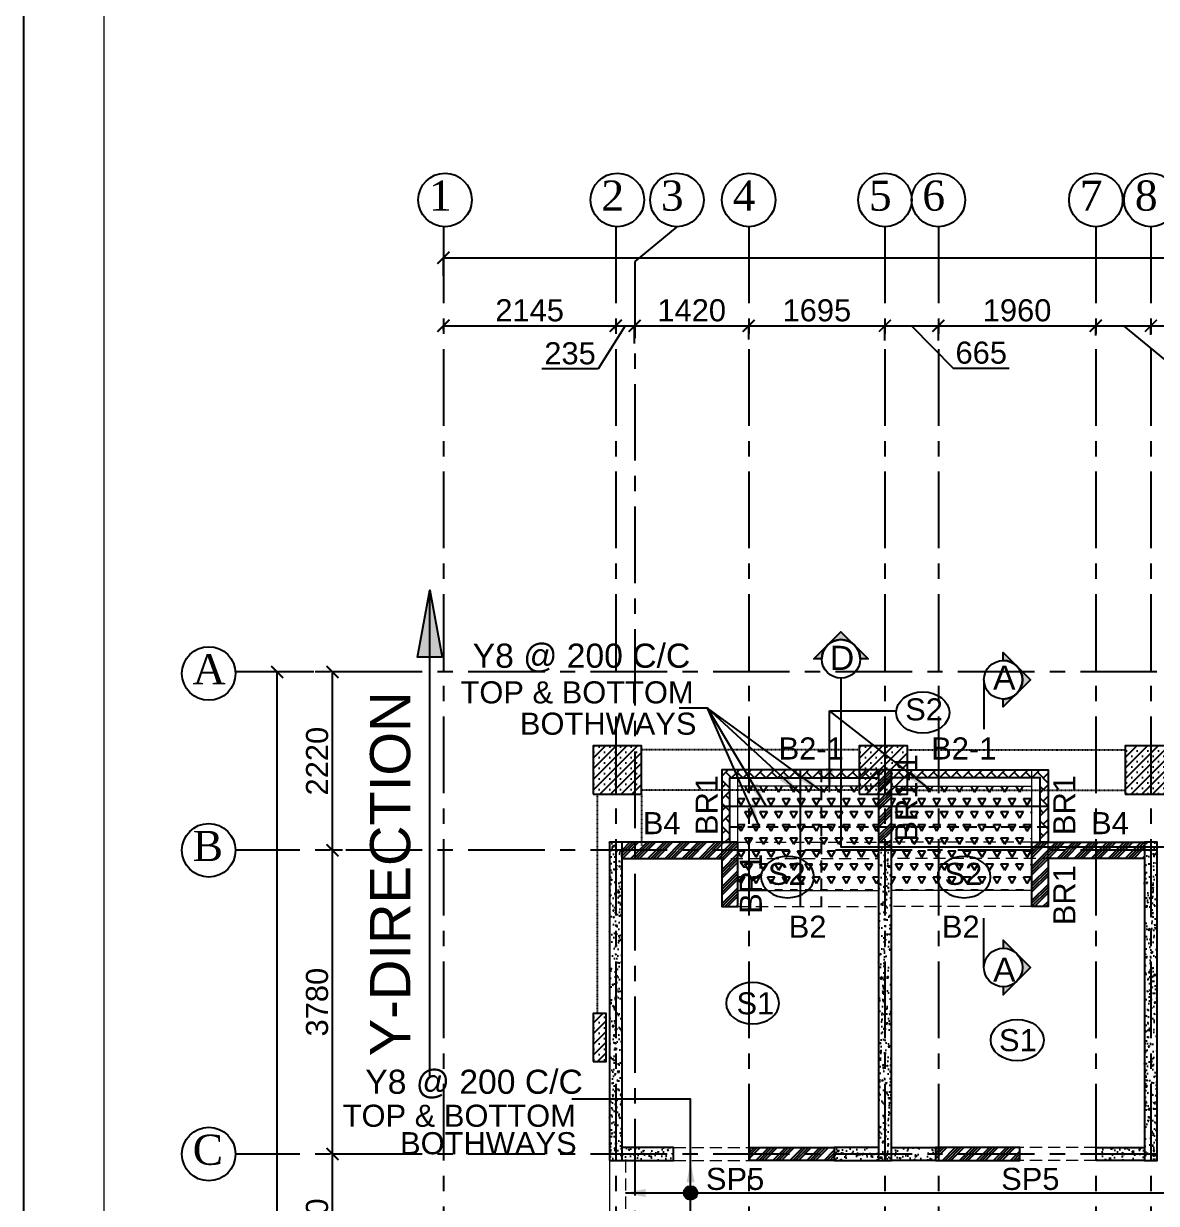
# Model space of a CAD drawing. Header units: inches. Extents: x -1898 to 127651, y -195120 to -109120.
# Drawn here: x -1898 to 12201, y -158818 to -144135 of the extents above; entities that cross this region are included whole.
import ezdxf
from ezdxf.enums import TextEntityAlignment as Align

# ---------------------------------------------------------------- set-up
doc = ezdxf.new("R2010")
doc.units = ezdxf.units.IN
doc.header["$MEASUREMENT"] = 0
for name, pattern in [('CENTER', [50.8, 31.75, -6.35, 6.35, -6.35]), ('DASHED2', [9.525, 6.35, -3.175]), ('Hidden', [3, 2, -1])]:
    doc.linetypes.add(name, pattern=pattern)
for name, color, linetype in [('160 R.C. WALL HAT', 8, 'Continuous'), ('160 R.C.WALL', 6, 'Continuous'), ('2', 5, 'Continuous'), ('5', 2, 'Continuous'), ('AR-Column', 40, 'Continuous'), ('AR-Hidden', 251, 'DASHED2'), ('ARROW', 5, 'Continuous'), ('BAL. PARAPET WALL', 4, 'Continuous'), ('BEAM TEXT', 4, 'Continuous'), ('DIM', 251, 'Continuous'), ('GIRD CIR', 1, 'Continuous'), ('GIRD TEXT', 4, 'Continuous'), ('GRID', 8, 'CENTER'), ('GRID DIM', 4, 'Continuous'), ('NON S.WALL HATCH', 8, 'Continuous'), ('NON STRUC R.C.WALL', 6, 'Continuous'), ('NON.STRUC.R.C.WALLS', 1, 'Continuous'), ('PARAPET WALL', 4, 'Continuous'), ('SEC TXT', 11, 'Continuous'), ('Section', 1, 'Continuous'), ('SLAB ARROW', 5, 'Continuous'), ('SPANRAL BEAM', 3, 'Continuous'), ('SUNKEN', 8, 'Continuous')]:
    doc.layers.add(name, color=color, linetype=linetype)
for name, color, linetype, lineweight in [('BEAMS', 3, 'Continuous', 0), ('JKEC COLHAT', 2, 'Continuous', 20), ('SLAB CIR', 1, 'Continuous', 25), ('SLAB REIN', 31, 'Continuous', 0), ('SLAB TXT', 3, 'Continuous', 0), ('TEXT1', 3, 'Continuous', 20)]:
    doc.layers.add(name, color=color, linetype=linetype, lineweight=lineweight)
doc.styles.add('T 200', font='sanss___.ttf')
doc.styles.add('T200', font='sanss___.ttf', dxfattribs={"height": 275})
doc.styles.add('T300', font='sanss___.ttf', dxfattribs={"height": 350})
doc.styles.add('T400', font='romantic.ttf')
doc.dimstyles.new('T 300', dxfattribs={"dimtxt": 275, "dimasz": 150, "dimexe": 1, "dimexo": 0, "dimgap": 50, "dimtad": 1, "dimdec": 0, "dimrnd": 5, "dimdsep": 46, "dimtxsty": 'T200', "dimblk": 'ARCHTICK', "dimcen": 2.5, "dimdle": 1, "dimclrd": 5, "dimclre": 253, "dimclrt": 4, "dimadec": 0, "dimazin": 0, "dimtfac": 1, "dimtdec": 0, "dimtmove": 2, "dimatfit": 3, "dimfxl": 0, "dimarcsym": 0})
pattern_1 = [(45, (2346260.05, -275504.5), (-106.066017, 106.066017), []), (45, (2346295.4, -275504.5), (-106.066017, 106.066017), []), (45, (2346330.76, -275504.5), (-106.066017, 106.066017), []), (45, (2346366.12, -275504.5), (-106.066017, 106.066017), [])]
pattern_2 = [(315, (505423.72, 1971634.79), (143.684098, -4e-14), [304.8, -101.6]), (45, (505495.56, 1971562.95), (143.684098, -4e-14), [304.8, -101.6])]
pattern_3 = [(50, (2184721.52, 77472.34), (179.315046, -15.688034), [18.75, -206.25]), (355, (2184721.52, 77472.34), (-34.687833, 188.048033), [15, -165]), (100.4514445, (2184736.47, 77471.03), (144.627212, 172.359998), [15.935048, -175.285528]), (46.1842, (2184721.52, 77522.34), (266.810333, -41.37982), [28.125, -309.375]), (96.635635, (2184743.76, 77518.9), (233.665486, 243.52965), [23.902586, -262.92844]), (351.184164, (2184721.52, 77522.34), (233.665486, 243.52965), [22.5, -247.5]), (21, (2184746.52, 77509.84), (149.226763, -100.654723), [18.75, -206.25]), (326, (2184746.52, 77509.84), (60.828833, 181.287511), [15, -165]), (71.451445, (2184758.96, 77501.45), (210.055594, 80.632788), [15.935047, -175.285528]), (37.5, (2184721.524, 77472.34), (3.0399638, 83.2234635), [0, -163, 0, -167.5, 0, -165.625]), (7.5, (2184721.52, 77472.34), (65.7673844, 98.602928), [0, -95.5, 0, -159.25, 0, -63.125]), (327.5, (2184665.774, 77472.34), (133.455609, -5.638718), [0, -62.5, 0, -195, 0, -258.75]), (317.5, (2184640.77, 77472.34), (145.7965423, 25.0262456), [0, -81.25, 0, -129.5, 0, -183.75])]
pattern_4 = [(60, (0, 66813.38), (-93.75, 162.37976), [93.75, -93.75]), (120, (0, 66813.38), (-187.5, 1e-07), [93.75, -93.75]), (0, (-46.88, 66894.57), (93.75, 162.37976), [93.75, -93.75])]
pattern_5 = [(45, (-131825.64, 74440.45), (-66.29126, 66.29126), []), (45, (-131759.35, 74440.45), (-66.29126, 66.29126), [0, -93.75])]
pattern_6 = [(45, (-131825.64, 75915.45), (-66.29126, 66.29126), []), (45, (-131759.35, 75915.45), (-66.29126, 66.29126), [0, -93.75])]

# ---------------------------------------------------------------- blocks, each defined once
blk = doc.blocks.new('_ARCHTICK')
at = {"color": 0, "linetype": 'ByBlock', "const_width": 0.15}
blk.add_lwpolyline([(-0.5, -0.5), (0.5, 0.5)], dxfattribs=at)
blk = doc.blocks.new('*D679')
at = {"layer": 'Defpoints', "color": 0}
for p in [(86396, -147049), (3327, -147274, 15), (86396, -147274, 15)]:
    blk.add_point(p, dxfattribs=at)
at = {"layer": 'GRID DIM', "color": 5, "lineweight": -2}
blk.add_line((3326, -147049), (86397, -147049), dxfattribs=at)
at = {"layer": 'GRID DIM', "color": 253, "lineweight": -2}
for p, q in [((3327, -147274), (3327, -147048)), ((86396, -147274), (86396, -147048))]:
    blk.add_line(p, q, dxfattribs=at)
at = {"layer": 'GRID DIM', "color": 5, "lineweight": -2, "xscale": 150, "yscale": 150, "zscale": 150, "rotation": 180}
blk.add_blockref('_ARCHTICK', (3327, -147049), dxfattribs=at)
at = {"layer": 'GRID DIM', "color": 5, "lineweight": -2, "xscale": 150, "yscale": 150, "zscale": 150}
blk.add_blockref('_ARCHTICK', (86396, -147049), dxfattribs=at)
at = {"layer": 'GRID DIM', "color": 4, "insert": (44862, -146857), "char_height": 275, "attachment_point": 5, "style": 'T200'}
blk.add_mtext('83070', dxfattribs=at)
blk = doc.blocks.new('*D680')
at = {"layer": 'Defpoints', "color": 0}
for p in [(3327, -147945, 15), (5472, -147896), (5472, -147945, 15)]:
    blk.add_point(p, dxfattribs=at)
at = {"layer": 'GRID DIM', "color": 5, "lineweight": -2}
blk.add_line((3326, -147896), (5473, -147896), dxfattribs=at)
at = {"layer": 'GRID DIM', "color": 253, "lineweight": -2}
for p, q in [((3327, -147945), (3327, -147895)), ((5472, -147945), (5472, -147895))]:
    blk.add_line(p, q, dxfattribs=at)
at = {"layer": 'GRID DIM', "color": 5, "lineweight": -2, "xscale": 150, "yscale": 150, "zscale": 150, "rotation": 180}
blk.add_blockref('_ARCHTICK', (3327, -147896), dxfattribs=at)
at = {"layer": 'GRID DIM', "color": 5, "lineweight": -2, "xscale": 150, "yscale": 150, "zscale": 150}
blk.add_blockref('_ARCHTICK', (5472, -147896), dxfattribs=at)
at = {"layer": 'GRID DIM', "color": 4, "insert": (4400, -147705), "char_height": 275, "attachment_point": 5, "style": 'T200'}
blk.add_mtext('2145', dxfattribs=at)
blk = doc.blocks.new('*D681')
at = {"layer": 'Defpoints', "color": 0}
for p in [(5472, -147945, 15), (5707, -147896), (5707, -148118, 15)]:
    blk.add_point(p, dxfattribs=at)
at = {"layer": 'GRID DIM', "color": 5, "lineweight": -2}
for p, q in [((5590, -147896), (5254, -148432)), ((5471, -147896), (5708, -147896)), ((5254, -148432), (4553, -148432))]:
    blk.add_line(p, q, dxfattribs=at)
at = {"layer": 'GRID DIM', "color": 253, "lineweight": -2}
for p, q in [((5472, -147945), (5472, -147895)), ((5707, -148118), (5707, -147895))]:
    blk.add_line(p, q, dxfattribs=at)
at = {"layer": 'GRID DIM', "color": 5, "lineweight": -2, "xscale": 150, "yscale": 150, "zscale": 150, "rotation": 180}
blk.add_blockref('_ARCHTICK', (5472, -147896), dxfattribs=at)
at = {"layer": 'GRID DIM', "color": 5, "lineweight": -2, "xscale": 150, "yscale": 150, "zscale": 150}
blk.add_blockref('_ARCHTICK', (5707, -147896), dxfattribs=at)
at = {"layer": 'GRID DIM', "color": 4, "insert": (4903, -148240), "char_height": 275, "attachment_point": 5, "style": 'T200'}
blk.add_mtext('235', dxfattribs=at)
blk = doc.blocks.new('*D682')
at = {"layer": 'Defpoints', "color": 0}
for p in [(7127, -147896), (5707, -148118, 15), (7127, -148065, 15)]:
    blk.add_point(p, dxfattribs=at)
at = {"layer": 'GRID DIM', "color": 5, "lineweight": -2}
blk.add_line((5706, -147896), (7128, -147896), dxfattribs=at)
at = {"layer": 'GRID DIM', "color": 253, "lineweight": -2}
for p, q in [((5707, -148118), (5707, -147895)), ((7127, -148065), (7127, -147895))]:
    blk.add_line(p, q, dxfattribs=at)
at = {"layer": 'GRID DIM', "color": 5, "lineweight": -2, "xscale": 150, "yscale": 150, "zscale": 150, "rotation": 180}
blk.add_blockref('_ARCHTICK', (5707, -147896), dxfattribs=at)
at = {"layer": 'GRID DIM', "color": 5, "lineweight": -2, "xscale": 150, "yscale": 150, "zscale": 150}
blk.add_blockref('_ARCHTICK', (7127, -147896), dxfattribs=at)
at = {"layer": 'GRID DIM', "color": 4, "insert": (6417, -147705), "char_height": 275, "attachment_point": 5, "style": 'T200'}
blk.add_mtext('1420', dxfattribs=at)
blk = doc.blocks.new('*D683')
at = {"layer": 'Defpoints', "color": 0}
for p in [(8822, -147896), (7127, -148065, 15), (8822, -148081, 15)]:
    blk.add_point(p, dxfattribs=at)
at = {"layer": 'GRID DIM', "color": 5, "lineweight": -2}
blk.add_line((7126, -147896), (8823, -147896), dxfattribs=at)
at = {"layer": 'GRID DIM', "color": 253, "lineweight": -2}
for p, q in [((7127, -148065), (7127, -147895)), ((8822, -148081), (8822, -147895))]:
    blk.add_line(p, q, dxfattribs=at)
at = {"layer": 'GRID DIM', "color": 5, "lineweight": -2, "xscale": 150, "yscale": 150, "zscale": 150, "rotation": 180}
blk.add_blockref('_ARCHTICK', (7127, -147896), dxfattribs=at)
at = {"layer": 'GRID DIM', "color": 5, "lineweight": -2, "xscale": 150, "yscale": 150, "zscale": 150}
blk.add_blockref('_ARCHTICK', (8822, -147896), dxfattribs=at)
at = {"layer": 'GRID DIM', "color": 4, "insert": (7975, -147705), "char_height": 275, "attachment_point": 5, "style": 'T200'}
blk.add_mtext('1695', dxfattribs=at)
blk = doc.blocks.new('*D684')
at = {"layer": 'Defpoints', "color": 0}
for p in [(9487, -147896), (8822, -148081, 15), (9487, -148081, 15)]:
    blk.add_point(p, dxfattribs=at)
at = {"layer": 'GRID DIM', "color": 5, "lineweight": -2}
for p, q in [((8821, -147896), (9488, -147896)), ((9155, -147896), (9672, -148424)), ((9672, -148424), (10370, -148424))]:
    blk.add_line(p, q, dxfattribs=at)
at = {"layer": 'GRID DIM', "color": 253, "lineweight": -2}
for p, q in [((8822, -148081), (8822, -147895)), ((9487, -148081), (9487, -147895))]:
    blk.add_line(p, q, dxfattribs=at)
at = {"layer": 'GRID DIM', "color": 5, "lineweight": -2, "xscale": 150, "yscale": 150, "zscale": 150, "rotation": 180}
blk.add_blockref('_ARCHTICK', (8822, -147896), dxfattribs=at)
at = {"layer": 'GRID DIM', "color": 5, "lineweight": -2, "xscale": 150, "yscale": 150, "zscale": 150}
blk.add_blockref('_ARCHTICK', (9487, -147896), dxfattribs=at)
at = {"layer": 'GRID DIM', "color": 4, "insert": (10021, -148232), "char_height": 275, "attachment_point": 5, "style": 'T200'}
blk.add_mtext('665', dxfattribs=at)
blk = doc.blocks.new('*D685')
at = {"layer": 'Defpoints', "color": 0}
for p in [(11447, -147896), (9487, -148081, 15), (11447, -148017, 15)]:
    blk.add_point(p, dxfattribs=at)
at = {"layer": 'GRID DIM', "color": 5, "lineweight": -2}
blk.add_line((9486, -147896), (11448, -147896), dxfattribs=at)
at = {"layer": 'GRID DIM', "color": 253, "lineweight": -2}
for p, q in [((9487, -148081), (9487, -147895)), ((11447, -148017), (11447, -147895))]:
    blk.add_line(p, q, dxfattribs=at)
at = {"layer": 'GRID DIM', "color": 5, "lineweight": -2, "xscale": 150, "yscale": 150, "zscale": 150, "rotation": 180}
blk.add_blockref('_ARCHTICK', (9487, -147896), dxfattribs=at)
at = {"layer": 'GRID DIM', "color": 5, "lineweight": -2, "xscale": 150, "yscale": 150, "zscale": 150}
blk.add_blockref('_ARCHTICK', (11447, -147896), dxfattribs=at)
at = {"layer": 'GRID DIM', "color": 4, "insert": (10467, -147705), "char_height": 275, "attachment_point": 5, "style": 'T200'}
blk.add_mtext('1960', dxfattribs=at)
blk = doc.blocks.new('*D686')
at = {"layer": 'Defpoints', "color": 0}
for p in [(12132, -147896), (11447, -148017, 15), (12132, -148009, 15)]:
    blk.add_point(p, dxfattribs=at)
at = {"layer": 'GRID DIM', "color": 5, "lineweight": -2}
for p, q in [((11446, -147896), (12133, -147896)), ((11790, -147896), (12307, -148318)), ((12307, -148318), (13004, -148318))]:
    blk.add_line(p, q, dxfattribs=at)
at = {"layer": 'GRID DIM', "color": 253, "lineweight": -2}
for p, q in [((11447, -148017), (11447, -147895)), ((12132, -148009), (12132, -147895))]:
    blk.add_line(p, q, dxfattribs=at)
at = {"layer": 'GRID DIM', "color": 5, "lineweight": -2, "xscale": 150, "yscale": 150, "zscale": 150, "rotation": 180}
blk.add_blockref('_ARCHTICK', (11447, -147896), dxfattribs=at)
at = {"layer": 'GRID DIM', "color": 5, "lineweight": -2, "xscale": 150, "yscale": 150, "zscale": 150}
blk.add_blockref('_ARCHTICK', (12132, -147896), dxfattribs=at)
at = {"layer": 'GRID DIM', "color": 4, "insert": (12656, -148126), "char_height": 275, "attachment_point": 5, "style": 'T200'}
blk.add_mtext('685', dxfattribs=at)
blk = doc.blocks.new('*D687')
at = {"layer": 'Defpoints', "color": 0}
for p in [(13373, -147896), (12132, -148009, 15), (13373, -148104, 15)]:
    blk.add_point(p, dxfattribs=at)
at = {"layer": 'GRID DIM', "color": 5, "lineweight": -2}
blk.add_line((12131, -147896), (13374, -147896), dxfattribs=at)
at = {"layer": 'GRID DIM', "color": 253, "lineweight": -2}
for p, q in [((12132, -148009), (12132, -147895)), ((13373, -148104), (13373, -147895))]:
    blk.add_line(p, q, dxfattribs=at)
at = {"layer": 'GRID DIM', "color": 5, "lineweight": -2, "xscale": 150, "yscale": 150, "zscale": 150, "rotation": 180}
blk.add_blockref('_ARCHTICK', (12132, -147896), dxfattribs=at)
at = {"layer": 'GRID DIM', "color": 5, "lineweight": -2, "xscale": 150, "yscale": 150, "zscale": 150}
blk.add_blockref('_ARCHTICK', (13373, -147896), dxfattribs=at)
at = {"layer": 'GRID DIM', "color": 4, "insert": (12752, -147705), "char_height": 275, "attachment_point": 5, "style": 'T200'}
blk.add_mtext('1240', dxfattribs=at)
blk = doc.blocks.new('*D744')
at = {"layer": 'Defpoints', "color": 0}
for p in [(1257, -152204), (1713, -152204, 15), (1713, -175853, 15)]:
    blk.add_point(p, dxfattribs=at)
at = {"layer": 'GRID DIM', "color": 253, "lineweight": -2}
for p, q in [((1713, -152204), (1256, -152204)), ((1713, -175853), (1256, -175853))]:
    blk.add_line(p, q, dxfattribs=at)
at = {"layer": 'GRID DIM', "color": 5, "lineweight": -2}
blk.add_line((1257, -175854), (1257, -152203), dxfattribs=at)
at = {"layer": 'GRID DIM', "color": 5, "lineweight": -2, "xscale": 150, "yscale": 150, "zscale": 150}
for p, rotation in [((1257, -152204), 90), ((1257, -175853), 270)]:
    blk.add_blockref('_ARCHTICK', p, dxfattribs=dict(at, rotation=rotation))
at = {"layer": 'GRID DIM', "color": 4, "insert": (1065, -164029), "char_height": 275, "attachment_point": 5, "rotation": 90, "style": 'T200'}
blk.add_mtext('23650', dxfattribs=at)
blk = doc.blocks.new('*D755')
at = {"layer": 'Defpoints', "color": 0}
for p in [(1947, -158203), (2241, -158203, 15), (2091, -160163, 15)]:
    blk.add_point(p, dxfattribs=at)
at = {"layer": 'GRID DIM', "color": 253, "lineweight": -2}
for p, q in [((2241, -158203), (1946, -158203)), ((2091, -160163), (1946, -160163))]:
    blk.add_line(p, q, dxfattribs=at)
at = {"layer": 'GRID DIM', "color": 5, "lineweight": -2}
blk.add_line((1947, -160164), (1947, -158202), dxfattribs=at)
at = {"layer": 'GRID DIM', "color": 5, "lineweight": -2, "xscale": 150, "yscale": 150, "zscale": 150}
for p, rotation in [((1947, -158203), 90), ((1947, -160163), 270)]:
    blk.add_blockref('_ARCHTICK', p, dxfattribs=dict(at, rotation=rotation))
at = {"layer": 'GRID DIM', "color": 4, "insert": (1755, -159183), "char_height": 275, "attachment_point": 5, "rotation": 90, "style": 'T200'}
blk.add_mtext('1960', dxfattribs=at)
blk = doc.blocks.new('*D756')
at = {"layer": 'Defpoints', "color": 0}
for p in [(1947, -154423), (2069, -154423, 15), (2241, -158203, 15)]:
    blk.add_point(p, dxfattribs=at)
at = {"layer": 'GRID DIM', "color": 253, "lineweight": -2}
for p, q in [((2069, -154423), (1946, -154423)), ((2241, -158203), (1946, -158203))]:
    blk.add_line(p, q, dxfattribs=at)
at = {"layer": 'GRID DIM', "color": 5, "lineweight": -2}
blk.add_line((1947, -158204), (1947, -154422), dxfattribs=at)
at = {"layer": 'GRID DIM', "color": 5, "lineweight": -2, "xscale": 150, "yscale": 150, "zscale": 150}
for p, rotation in [((1947, -154423), 90), ((1947, -158203), 270)]:
    blk.add_blockref('_ARCHTICK', p, dxfattribs=dict(at, rotation=rotation))
at = {"layer": 'GRID DIM', "color": 4, "insert": (1755, -156313), "char_height": 275, "attachment_point": 5, "rotation": 90, "style": 'T200'}
blk.add_mtext('3780', dxfattribs=at)
blk = doc.blocks.new('*D757')
at = {"layer": 'Defpoints', "color": 0}
for p in [(1947, -152204), (2133, -152204, 15), (2069, -154423, 15)]:
    blk.add_point(p, dxfattribs=at)
at = {"layer": 'GRID DIM', "color": 253, "lineweight": -2}
for p, q in [((2133, -152204), (1946, -152204)), ((2069, -154423), (1946, -154423))]:
    blk.add_line(p, q, dxfattribs=at)
at = {"layer": 'GRID DIM', "color": 5, "lineweight": -2}
blk.add_line((1947, -154424), (1947, -152203), dxfattribs=at)
at = {"layer": 'GRID DIM', "color": 5, "lineweight": -2, "xscale": 150, "yscale": 150, "zscale": 150}
for p, rotation in [((1947, -152204), 90), ((1947, -154423), 270)]:
    blk.add_blockref('_ARCHTICK', p, dxfattribs=dict(at, rotation=rotation))
at = {"layer": 'GRID DIM', "color": 4, "insert": (1756, -153314), "char_height": 275, "attachment_point": 5, "rotation": 90, "style": 'T200'}
blk.add_mtext('2220', dxfattribs=at)
blk = doc.blocks.new('A$C02A55DAE')
at = {"layer": 'NON S.WALL HATCH'}
h = blk.add_hatch(dxfattribs=at)
h.set_pattern_fill('SACNCR', color=256, scale=1000)
h.set_pattern_definition(pattern_5)
h.paths.add_polyline_path([(30, 600), (630, 600), (630, 1200), (30, 1200)])
h = blk.add_hatch(dxfattribs=at)
h.set_pattern_fill('SACNCR', color=256, scale=1000)
h.set_pattern_definition(pattern_5)
h.paths.add_polyline_path([(3340, 600), (3940, 600), (3940, 1200), (3340, 1200)])
h = blk.add_hatch(dxfattribs=at)
h.set_pattern_fill('SACNCR', color=256, scale=1000)
h.set_pattern_definition(pattern_6)
h.paths.add_polyline_path([(6650, 600), (7250, 600), (7250, 1200), (6650, 1200)])
h = blk.add_hatch(dxfattribs=at)
h.set_pattern_fill('SACNCR', color=256, scale=1000)
h.set_pattern_definition(pattern_6)
h.paths.add_polyline_path([(30, -2730), (190, -2730), (190, -2130), (30, -2130)])
at = {"layer": 'AR-Column', "color": 4, "elevation": -29}
for points in [[(30, 600), (630, 600), (630, 1200), (30, 1200)], [(3340, 600), (3940, 600), (3940, 1200), (3340, 1200)], [(6650, 600), (7250, 600), (7250, 1200), (6650, 1200)], [(30, -2730), (190, -2730), (190, -2130), (30, -2130)]]:
    blk.add_lwpolyline(points, close=True, dxfattribs=at)
at = {"layer": 'AR-Hidden', "ltscale": 0.009}
for p, q in [((3340, 1150, -29), (630, 1150, -29)), ((3940, 1150, -29), (6650, 1150, -29)), ((80, 600, -29), (80, -2130, -29)), ((3340, 650, -29), (630, 650, -29)), ((630, 600, -29), (630, -40, -29)), ((3940, 650, -29), (6650, 650, -29))]:
    blk.add_line(p, q, dxfattribs=at)

msp = doc.modelspace()

# ---------------------------------------------------------------- hatches: boundary and pattern name
at = {"layer": '160 R.C. WALL HAT'}
h = msp.add_hatch(dxfattribs=at)
h.set_pattern_fill('AR-CONC', color=256, scale=25)
h.set_pattern_definition(pattern_3)
h.paths.add_polyline_path([(5552.4, -154323.5), (5392.4, -154323.5), (5392.4, -158283.5), (5552.4, -158283.5)])
h = msp.add_hatch(dxfattribs=at)
h.set_pattern_fill('AR-CONC', color=256, scale=25)
h.set_pattern_definition(pattern_3)
h.paths.add_polyline_path([(8902.4, -154323.5), (8742.4, -154323.5), (8742.4, -158283.5), (8902.4, -158283.5)])
h = msp.add_hatch(dxfattribs=at)
h.set_pattern_fill('AR-CONC', color=256, scale=25)
h.set_pattern_definition(pattern_3)
h.paths.add_polyline_path([(12052.4, -158283.5), (12212.4, -158283.5), (12212.4, -154323.5), (12052.4, -154323.5)])
h = msp.add_hatch(dxfattribs=at)
h.set_pattern_fill('AR-CONC', color=256, scale=25)
h.set_pattern_definition(pattern_3)
h.paths.add_polyline_path([(6172.4, -158123.5), (5552.4, -158123.5), (5552.4, -158283.5), (6172.4, -158283.5)])
h = msp.add_hatch(dxfattribs=at)
h.set_pattern_fill('AR-CONC', color=256, scale=25)
h.set_pattern_definition(pattern_3)
h.paths.add_polyline_path([(8742.4, -158283.5), (8742.4, -158123.5), (8192.4, -158123.5), (8192.4, -158283.5)])
h = msp.add_hatch(dxfattribs=at)
h.set_pattern_fill('AR-CONC', color=256, scale=25)
h.set_pattern_definition(pattern_3)
h.paths.add_polyline_path([(9452.4, -158283.5), (9452.4, -158123.5), (8902.4, -158123.5), (8902.4, -158283.5)])
h = msp.add_hatch(dxfattribs=at)
h.set_pattern_fill('AR-CONC', color=256, scale=25)
h.set_pattern_definition(pattern_3)
h.paths.add_polyline_path([(11452.4, -158123.5), (11452.4, -158283.5), (12052.4, -158283.5), (12052.4, -158123.5)])
at = {"layer": '2'}
msp.add_hatch(color=1, dxfattribs=at).paths.add_polyline_path([(3310, -152019.9), (3003.2, -152019.9), (3156.6, -151185.2)])
h = msp.add_hatch(color=7, dxfattribs=at)
h.dxf.hatch_style = 1
edge = h.paths.add_edge_path()
edge.add_arc((6403.1, -158687), 84.7, 0, 360)
at = {"layer": 'BAL. PARAPET WALL'}
h = msp.add_hatch(dxfattribs=at)
h.set_pattern_fill('AR-HBONE', color=256, angle=-90, style=0)
h.set_pattern_definition(pattern_2)
h.paths.add_polyline_path([(8742.4, -153523.5), (8742.4, -153423.5), (6792.4, -153423.5), (6792.4, -154323.5), (6892.4, -154323.5), (6892.4, -153523.5)])
h = msp.add_hatch(dxfattribs=at)
h.set_pattern_fill('AR-HBONE', color=256, angle=-90, style=0)
h.set_pattern_definition(pattern_2)
h.paths.add_polyline_path([(8902.4, -153523.5), (8902.4, -153423.5), (10852.4, -153423.5), (10852.4, -154323.5), (10752.4, -154323.5), (10752.4, -153523.5)])
at = {"layer": 'NON STRUC R.C.WALL'}
h = msp.add_hatch(dxfattribs=at)
h.set_pattern_fill('ANSI34', color=1, scale=200)
h.set_pattern_definition([(45, (2346260.05, -275544.5), (-106.066017, 106.066017), []), (45, (2346295.4, -275544.5), (-106.066017, 106.066017), []), (45, (2346330.76, -275544.5), (-106.066017, 106.066017), []), (45, (2346366.12, -275544.5), (-106.066017, 106.066017), [])])
h.paths.add_polyline_path([(8742.4, -154323.5), (8902.4, -154323.5), (8902.4, -153423.5), (8742.4, -153423.5)])
h = msp.add_hatch(dxfattribs=at)
h.set_pattern_fill('ANSI34', color=1, scale=200)
h.set_pattern_definition(pattern_1)
h.paths.add_polyline_path([(5552.4, -154523.5), (6792.4, -154523.5), (6792.4, -155123.5), (6992.4, -155123.5), (6992.4, -154323.5), (5552.4, -154323.5)])
h = msp.add_hatch(dxfattribs=at)
h.set_pattern_fill('ANSI34', color=1, scale=200)
h.set_pattern_definition(pattern_1)
h.paths.add_polyline_path([(12052.4, -154523.5), (10852.4, -154523.5), (10852.4, -155123.5), (10652.4, -155123.5), (10652.4, -154323.5), (12052.4, -154323.5)])
h = msp.add_hatch(dxfattribs=at)
h.set_pattern_fill('ANSI34', color=1, scale=200)
h.set_pattern_definition([(45, (2357405.32, -280704.64), (-106.066017, 106.066017), []), (45, (2357440.68, -280704.64), (-106.066017, 106.066017), []), (45, (2357476.03, -280704.64), (-106.066017, 106.066017), []), (45, (2357511.39, -280704.64), (-106.066017, 106.066017), [])])
h.paths.add_polyline_path([(7142.4, -158123.5), (8192.4, -158123.5), (8192.4, -158283.5), (7142.4, -158283.5)])
h = msp.add_hatch(dxfattribs=at)
h.set_pattern_fill('ANSI34', color=1, scale=200)
h.set_pattern_definition(pattern_1)
h.paths.add_polyline_path([(10502.4, -158123.5), (9452.4, -158123.5), (9452.4, -158283.5), (10502.4, -158283.5)])
at = {"layer": 'Section'}
h = msp.add_hatch(color=30, dxfattribs=at)
edge = h.paths.add_edge_path()
edge.add_line((8035.6, -152041.7), (7936.3, -152041.7))
edge.add_line((7936.3, -152041.7), (8275.3, -151702.7))
edge.add_line((8275.3, -151702.7), (8614.3, -152041.7))
edge.add_line((8614.3, -152041.7), (8515, -152041.7))
edge.add_arc((8275.3, -152041.7), 239.7, 0, 180)
h = msp.add_hatch(color=30, dxfattribs=at)
edge = h.paths.add_edge_path()
edge.add_line((10294.9, -152061.3), (10294.9, -151962))
edge.add_line((10294.9, -151962), (10633.9, -152301))
edge.add_line((10633.9, -152301), (10294.9, -152639.9))
edge.add_line((10294.9, -152639.9), (10294.9, -152540.7))
edge.add_arc((10294.9, -152301), 239.7, 270, 450)
h = msp.add_hatch(color=30, dxfattribs=at)
edge = h.paths.add_edge_path()
edge.add_line((10294.9, -156121.9), (10294.9, -156221.2))
edge.add_line((10294.9, -156221.2), (10633.9, -155882.2))
edge.add_line((10633.9, -155882.2), (10294.9, -155543.2))
edge.add_line((10294.9, -155543.2), (10294.9, -155642.5))
edge.add_arc((10294.9, -155882.2), 239.7, -90, 90, ccw=False)
at = {"layer": 'SUNKEN'}
h = msp.add_hatch(dxfattribs=at)
h.set_pattern_fill('TRIANG', color=256, scale=500)
h.set_pattern_definition(pattern_4)
h.paths.add_polyline_path([(8742.4, -154923.5), (6992.4, -154923.5), (6992.4, -153623.5), (8742.4, -153623.5)])
h = msp.add_hatch(dxfattribs=at)
h.set_pattern_fill('TRIANG', color=256, scale=500)
h.set_pattern_definition(pattern_4)
h.paths.add_polyline_path([(8902.4, -154923.5), (10652.4, -154923.5), (10652.4, -153623.5), (8902.4, -153623.5)])

# ---------------------------------------------------------------- linework, layer by layer
at = {"layer": '160 R.C.WALL'}
for p, q in [((8742.4, -158123.5, 14.7), (8192.4, -158123.5, 14.7)), ((8192.4, -158123.5, 14.7), (8192.4, -158283.5, 14.7)), ((8902.4, -158123.5, 14.7), (9452.4, -158123.5, 14.7)), ((9452.4, -158123.5, 14.7), (9452.4, -158284.1, 14.7)), ((8192.4, -158283.5, 14.7), (8742.4, -158283.5, 14.7)), ((9452.4, -158283.5, 14.7), (8902.4, -158283.5, 14.7))]:
    msp.add_line(p, q, dxfattribs=at)
at = {"layer": '160 R.C.WALL', "elevation": 14.7}
for points in [[(5392.4, -158283.5), (5552.4, -158283.5), (5552.4, -154323.5), (5392.4, -154323.5)], [(8742.4, -158283.5), (8902.4, -158283.5), (8902.4, -154323.5), (8742.4, -154323.5)], [(12052.4, -158283.5), (12212.4, -158283.5), (12212.4, -154323.5), (12052.4, -154323.5)]]:
    msp.add_lwpolyline(points, close=True, dxfattribs=at)
for points in [[(5552.4, -158283.5), (6192.4, -158283.5), (6192.4, -158123.5), (5552.4, -158123.5)], [(12052.4, -158283.5), (11452.4, -158283.5), (11452.4, -158123.5), (12052.4, -158123.5)]]:
    msp.add_lwpolyline(points, dxfattribs=at)
at = {"layer": '2', "color": 1}
msp.add_line((3156.6, -157253.1), (3156.6, -151185.2), dxfattribs=at)
msp.add_lwpolyline([(3310, -152019.9), (3003.2, -152019.9), (3156.6, -151185.2), (3310, -152019.9)], dxfattribs=at)
at = {"layer": '2', "color": 7}
for points in [[(6353.1, -158553.5, 14.7), (6403.1, -158303.5, 14.7), (6453.1, -158553.5, 14.7)], [(5842.4, -158637, 14.7), (5592.4, -158687, 14.7), (5842.4, -158737, 14.7)]]:
    msp.add_solid(points, dxfattribs=at)
at = {"layer": '5', "ltscale": 75}
for p, q in [((7767.4, -153423.5, 14.7), (7767.4, -155123.5, 14.7)), ((6792.4, -153873.5, 14.7), (10852.4, -153873.5, 14.7))]:
    msp.add_line(p, q, dxfattribs=at)
at = {"layer": '5', "linetype": 'Hidden', "ltscale": 75}
for p, q in [((8027.1, -153423.5, 14.7), (8027.1, -155123.5, 14.7)), ((6892.4, -154133.2, 14.7), (10852.4, -154133.2, 14.7))]:
    msp.add_line(p, q, dxfattribs=at)
at = {"layer": 'BAL. PARAPET WALL', "elevation": 14.7}
for points in [[(8742.4, -153523.5), (8742.4, -153423.5), (6792.4, -153423.5), (6792.4, -154323.5), (6892.4, -154323.5), (6892.4, -153523.5), (8742.4, -153523.5)], [(8902.4, -153523.5), (8902.4, -153423.5), (10852.4, -153423.5), (10852.4, -154323.5), (10752.4, -154323.5), (10752.4, -153523.5), (8902.4, -153523.5)]]:
    msp.add_lwpolyline(points, dxfattribs=at)
at = {"layer": 'BEAMS', "color": 4, "linetype": 'Continuous', "ltscale": 0.01}
for p, q in [((6792.4, -155123.5, 14.7), (6792.4, -153423.5, 14.7)), ((8742.4, -153423.5, 14.7), (6792.4, -153423.5, 14.7)), ((6992.4, -155123.5, 14.7), (6992.4, -153423.5, 14.7)), ((8902.4, -153423.5, 14.7), (10852.4, -153423.5, 14.7)), ((10652.4, -155123.5, 14.7), (10652.4, -153423.5, 14.7)), ((10852.4, -155123.5, 14.7), (10852.4, -153423.5, 14.7)), ((8742.4, -153623.5, 14.7), (6992.4, -153623.5, 14.7)), ((8902.4, -153623.5, 14.7), (10652.4, -153623.5, 14.7)), ((5552.4, -154323.5, 14.7), (6992.4, -154323.5, 14.7)), ((12052.4, -154323.5, 14.7), (10825.3, -154323.5, 14.7)), ((6992.4, -154923.5, 14.7), (8742.4, -154923.5, 14.7)), ((10652.4, -154923.5, 14.7), (8902.4, -154923.5, 14.7)), ((5392.4, -158283.5, 14.7), (5392.4, -160083.5, 14.7))]:
    msp.add_line(p, q, dxfattribs=at)
at = {"layer": 'BEAMS', "linetype": 'Hidden', "ltscale": 75}
for p, q in [((6992.4, -154323.5, 14.7), (8742.4, -154323.5, 14.7)), ((10650.6, -154323.5, 14.7), (8902.4, -154323.5, 14.7)), ((5552.4, -154523.5, 14.7), (8742.4, -154523.5, 14.7)), ((12052.4, -154523.5, 14.7), (8902.4, -154523.5, 14.7)), ((6992.4, -155123.5, 14.7), (8742.4, -155123.5, 14.7)), ((10652.4, -155123.5, 14.7), (8902.4, -155123.5, 14.7)), ((6192.4, -158123.5, 14.7), (8192.4, -158123.5, 14.7)), ((11452.4, -158123.5, 14.7), (9452.4, -158123.5, 14.7)), ((5592.4, -158283.5, 14.7), (5592.4, -160083.5, 14.7)), ((6192.4, -158283.5, 14.7), (8192.4, -158283.5, 14.7)), ((11452.4, -158283.5, 14.7), (9452.4, -158283.5, 14.7))]:
    msp.add_line(p, q, dxfattribs=at)
at = {"layer": 'Defpoints', "ltscale": 0.2}
msp.add_lwpolyline([(-1898.4, -195120.3), (120101.6, -195120.3), (120101.6, -109120.3), (-1898.4, -109120.3)], close=True, dxfattribs=at)
at = {"layer": 'GIRD CIR'}
for centre in [(3347.4, -146330, 14.7), (5492.4, -146330, 14.7), (6233.2, -146330, 14.7), (7127.4, -146330, 14.7), (8822.4, -146330, 14.7), (9487.4, -146330, 14.7), (11447.4, -146330, 14.7), (12132.4, -146330, 14.7), (406.1, -152223.6, 14.7), (406.1, -154423.5, 14.7), (406.1, -158203.5, 14.7)]:
    msp.add_circle(centre, 333.3, dxfattribs=at)
at = {"layer": 'GRID', "ltscale": 30}
for p, q in [((3327.4, -146663.3, 14.7), (3327.4, -178683.9, 14.7)), ((5472.4, -146663.3, 14.7), (5472.4, -178683.9, 14.7)), ((6233.2, -146663.3, 14.7), (5707.4, -147097.6, 14.7)), ((7127.4, -146663.3, 14.7), (7127.4, -178683.9, 14.7)), ((8822.4, -146663.3, 14.7), (8822.4, -178683.9, 14.7)), ((9487.4, -146663.3, 14.7), (9487.4, -178683.9, 14.7)), ((11447.4, -146663.3, 14.7), (11447.4, -178683.9, 14.7)), ((12132.4, -146663.3, 14.7), (12132.4, -178683.9, 14.7)), ((5707.4, -147097.6, 14.7), (5707.4, -178683.9, 14.7)), ((86883.8, -152203.6, 14.7), (739.5, -152203.6, 14.7)), ((86883.8, -154423.5, 14.7), (739.5, -154423.5, 14.7)), ((86883.8, -158203.5, 14.7), (739.5, -158203.5, 14.7))]:
    msp.add_line(p, q, dxfattribs=at)
at = {"layer": 'JKEC COLHAT', "ltscale": 0.2}
msp.add_lwpolyline([(-898.4, -194120.3), (119101.6, -194120.3), (119101.6, -110120.3), (-898.4, -110120.3)], close=True, dxfattribs=at)
at = {"layer": 'NON.STRUC.R.C.WALLS', "elevation": 14.7}
for points in [[(8742.4, -154323.5), (8902.4, -154323.5), (8902.4, -153423.5), (8742.4, -153423.5)], [(7142.4, -158123.5), (8192.4, -158123.5), (8192.4, -158283.5), (7142.4, -158283.5)], [(10502.4, -158123.5), (9452.4, -158123.5), (9452.4, -158283.5), (10502.4, -158283.5)]]:
    msp.add_lwpolyline(points, close=True, dxfattribs=at)
for points in [[(5552.4, -154523.5), (6792.4, -154523.5), (6792.4, -155123.5), (6992.4, -155123.5), (6992.4, -154323.5), (5552.4, -154323.5)], [(12052.4, -154523.5), (10852.4, -154523.5), (10852.4, -155123.5), (10652.4, -155123.5), (10652.4, -154323.5), (12052.4, -154323.5)]]:
    msp.add_lwpolyline(points, dxfattribs=at)
at = {"layer": 'PARAPET WALL'}
for p, q in [((6792.4, -155123.5, 14.7), (6992.4, -155123.5, 14.7)), ((10852.4, -155123.5, 14.7), (10652.4, -155123.5, 14.7))]:
    msp.add_line(p, q, dxfattribs=at)
at = {"layer": 'Section', "color": 30}
for p, q in [((10055.2, -152301, 14.7), (10055.2, -152915.5, 14.7)), ((10055.2, -155882.2), (10055.2, -155267.6))]:
    msp.add_line(p, q, dxfattribs=at)
for points in [[(8035.6, -152041.7), (7936.3, -152041.7), (8275.3, -151702.7), (8614.3, -152041.7), (8515, -152041.7, 1)], [(10294.9, -156121.9), (10294.9, -156221.2), (10633.9, -155882.2), (10294.9, -155543.2), (10294.9, -155642.5, -1)]]:
    msp.add_lwpolyline(points, format="xyb", close=True, dxfattribs=at)
at = {"layer": 'Section', "color": 30, "elevation": 14.7}
msp.add_lwpolyline([(10294.9, -152061.3), (10294.9, -151962), (10633.9, -152301), (10294.9, -152639.9), (10294.9, -152540.7, 1)], format="xyb", close=True, dxfattribs=at)
at = {"layer": 'Section', "color": 30}
msp.add_lwpolyline([(8275.3, -152281.4), (8275.3, -154381.1), (12546.9, -154381.1), (12546.9, -152281.4)], dxfattribs=at)
for centre in [(8275.3, -152041.7), (10294.9, -152301, 14.7), (10294.9, -155882.2)]:
    msp.add_circle(centre, 239.7, dxfattribs=at)
at = {"layer": 'SLAB ARROW'}
for p, q in [((6403.1, -160083.5, 14.7), (6403.1, -158303.5, 14.7)), ((5592.4, -158687, 14.7), (37919.3, -158687, 14.7))]:
    msp.add_line(p, q, dxfattribs=at)
at = {"layer": 'SLAB ARROW', "elevation": 14.7}
msp.add_lwpolyline([(6403.1, -158303.5), (6403.1, -157520.8), (4925.1, -157520.8)], dxfattribs=at)
at = {"layer": 'SLAB ARROW'}
msp.add_circle((6403.1, -158687, 14.7), 84.7, dxfattribs=at)
at = {"layer": 'SLAB CIR'}
for centre in [(9293.1, -152709.3, -0.7), (10469.5, -156785.5, -0.7)]:
    msp.add_ellipse(centre, major_axis=(-331, 0), ratio=0.77685, dxfattribs=at)
at = {"layer": 'SLAB CIR', "extrusion": (0, 0, -1)}
for centre in [(7610.3, -154755.8, -0.7), (9806.8, -154755.8, -0.7), (7175.3, -156326.6, -0.7)]:
    msp.add_ellipse(centre, major_axis=(331, 0), ratio=0.77685, dxfattribs=at)

# ---------------------------------------------------------------- block references
at = {"layer": 'DIM', "color": 1}
msp.add_blockref('A$C02A55DAE', (5162.4, -154323.5, 29.5), dxfattribs=at)

# ---------------------------------------------------------------- texts
at = {"layer": 'BEAM TEXT', "style": 'T300'}
for s, p in [('B2-1', (7499, -153293.5)), ('B2-1', (9397.7, -153293.5)), ('B4', (5809.3, -154222.6)), ('B4', (11388.1, -154222.6)), ('B2', (7624.5, -155511.7)), ('B2', (9532, -155511.7))]:
    msp.add_text(s, height=275, dxfattribs=at).set_placement(p)
for s, p in [('BR1-1', (9225.9, -154315.9)), ('BR1', (6740.6, -154233.6)), ('BR1', (11192.3, -154233.6)), ('BR1', (7290.4, -155214.5)), ('BR1', (11192.3, -155355.8))]:
    msp.add_text(s, height=275, rotation=90, dxfattribs=at).set_placement(p)
at = {"layer": 'GIRD TEXT', "ltscale": 7, "style": 'T400'}
for s, p in [('1', (3147.9, -146463.3)), ('2', (5292.9, -146463.3)), ('3', (6033.7, -146463.3)), ('6', (9287.9, -146463.3)), ('8', (11932.9, -146463.3)), ('4', (6927.9, -146463.3)), ('5', (8622.9, -146463.3)), ('7', (11247.9, -146463.3)), ('A', (206.6, -152356.9)), ('B', (206.6, -154556.8)), ('C', (206.6, -158336.8))]:
    msp.add_text(s, height=375, dxfattribs=at).set_placement(p)
at = {"layer": 'SEC TXT', "color": 4, "style": 'T300'}
for s, p in [('D', (8289, -152028.7)), ('A', (10307.9, -152273.8, 14.7)), ('A', (10307.9, -155909.4))]:
    msp.add_text(s, height=300, dxfattribs=at).set_placement(p, align=Align.MIDDLE_CENTER)
at = {"layer": 'SLAB REIN', "color": 3, "style": 'T200'}
for p in [(3691, -152151.6), (2354.2, -157453.8)]:
    msp.add_text('Y8 @ 200 C/C', height=300, dxfattribs=at).set_placement(p)
at = {"layer": 'SLAB REIN', "color": 30, "style": 'T200'}
for s, p in [('TOP & BOTTOM', (3539.3, -152595.3)), ('BOTHWAYS', (4278.6, -152985.1)), ('TOP & BOTTOM', (2073.3, -157863.8)), ('BOTHWAYS', (2787.1, -158205.7))]:
    msp.add_text(s, height=275, dxfattribs=at).set_placement(p)
at = {"layer": 'SLAB TXT', "style": 'T300'}
for s, p in [('S2', (9074.2, -152807.3)), ('S2', (7366.7, -154853.8)), ('S2', (9563.2, -154853.8)), ('S1', (6974.9, -156464.6)), ('S1', (10241.9, -156923.5))]:
    msp.add_text(s, height=275, dxfattribs=at).set_placement(p)
at = {"layer": 'SPANRAL BEAM', "style": 'T300'}
for p in [(6594, -158649.9), (10268.6, -158649.9)]:
    msp.add_text('SP5', height=275, dxfattribs=at).set_placement(p)
at = {"layer": 'TEXT1', "color": 4, "style": 'T 200'}
msp.add_text('Y-DIRECTION', height=500, rotation=90, dxfattribs=at).set_placement((2913.8, -156986.3))

# ---------------------------------------------------------------- dimensions: what is measured, and where the dimension line sits
at = {"layer": 'GRID DIM'}
for base, p1, p2, picture, middle in [((86396, -147049), (3327.4, -147273.7, 14.7), (86396, -147273.7, 14.7), '*D679', (44861.7, -146857.2)), ((5472.4, -147896.4), (3327.4, -147944.7, 14.7), (5472.4, -147944.7, 14.7), '*D680', (4399.9, -147704.7)), ((7127.4, -147896.4), (5707.4, -148117.8, 14.7), (7127.4, -148065, 14.7), '*D682', (6417.4, -147704.7)), ((8822.4, -147896.4), (7127.4, -148065, 14.7), (8822.4, -148080.9, 14.7), '*D683', (7974.9, -147704.5)), ((11447.4, -147896.4), (9487.4, -148080.9, 14.7), (11447.4, -148017.3, 14.7), '*D685', (10467.4, -147704.5)), ((13372.6, -147896.4), (12132.4, -148009, 14.7), (13372.6, -148104.2, 14.7), '*D687', (12752.5, -147704.7))]:
    dim = msp.add_linear_dim(base=base, p1=p1, p2=p2, dimstyle='T 300', dxfattribs=at)
    dim.commit()
    dim.dimension.update_dxf_attribs({"geometry": picture, "text_midpoint": middle})
for base, p1, p2, picture, middle in [((5707.4, -147896.4), (5472.4, -147944.7, 14.7), (5707.4, -148117.8, 14.7), '*D681', (5204, -148431.6)), ((9487.4, -147896.4), (8822.4, -148080.9, 14.7), (9487.4, -148080.9, 14.7), '*D684', (9722.4, -148424.2)), ((12132.4, -147896.4), (11447.4, -148017.3, 14.7), (12132.4, -148009, 14.7), '*D686', (12356.9, -148318))]:
    dim = msp.add_linear_dim(base=base, p1=p1, p2=p2, dimstyle='T 300', override={"dimtmove": 1}, dxfattribs=at)
    dim.commit()
    dim.dimension.update_dxf_attribs({"geometry": picture, "text_midpoint": middle, "dimtype": 160})
for base, p1, p2, picture, middle in [((1256.8, -152203.6), (1713.2, -175853.5, 14.7), (1713.2, -152203.6, 14.7), '*D744', (1064.9, -164028.5)), ((1947.3, -152203.6), (2068.6, -154423.5, 14.7), (2133, -152203.6, 14.7), '*D757', (1755.6, -153313.5)), ((1947.3, -154423.5), (2241.3, -158203.5, 14.7), (2068.6, -154423.5, 14.7), '*D756', (1755.4, -156313.5)), ((1947.3, -158203.5), (2091.4, -160163.5, 14.7), (2241.3, -158203.5, 14.7), '*D755', (1755.4, -159183.5))]:
    dim = msp.add_linear_dim(base=base, p1=p1, p2=p2, angle=90, dimstyle='T 300', dxfattribs=at)
    dim.commit()
    dim.dimension.update_dxf_attribs({"geometry": picture, "text_midpoint": middle})

# ---------------------------------------------------------------- leaders
at = {"layer": 'ARROW'}
for points in [[(7344.7, -153873.5, 14.7), (6615.2, -152655.5, 14.7), (6260.9, -152655.5, 14.7)], [(7260.9, -154133.2, 14.7), (6615.2, -152655.5, 14.7)], [(7767.4, -153716.4, 14.7), (6615.2, -152655.5, 14.7)], [(8027.1, -153681.6, 14.7), (6615.2, -152655.5, 14.7)], [(8133.4, -153698.1), (8133.4, -152688.1), (8957.6, -152688.1)], [(9401.1, -153681.2), (8133.4, -152688.1)]]:
    msp.add_leader(points, dimstyle='T 300', override={"dimasz": 300, "dimtad": 0}, dxfattribs=at)

doc.saveas('drawing.dxf')
